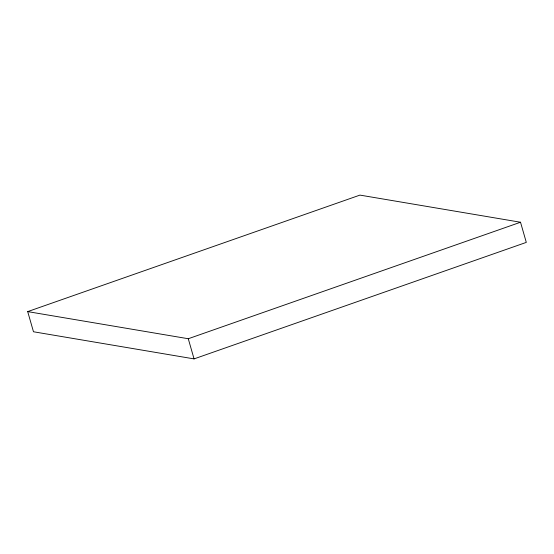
<?xml version="1.0" encoding="UTF-8"?>
<svg xmlns="http://www.w3.org/2000/svg" width="554" height="554" viewBox="0 0 554 554"><rect width="100%" height="100%" fill="white"/><g stroke="black" fill="none" stroke-linecap="round" stroke-linejoin="round"><path stroke-width="0.83" d="M27.7 311.611L359.941 195.105L520.518 222.237L526.3 242.389L194.059 358.895L33.482 331.763L27.7 311.611L188.277 338.736L520.518 222.237M188.277 338.736L194.059 358.895"/></g></svg>
